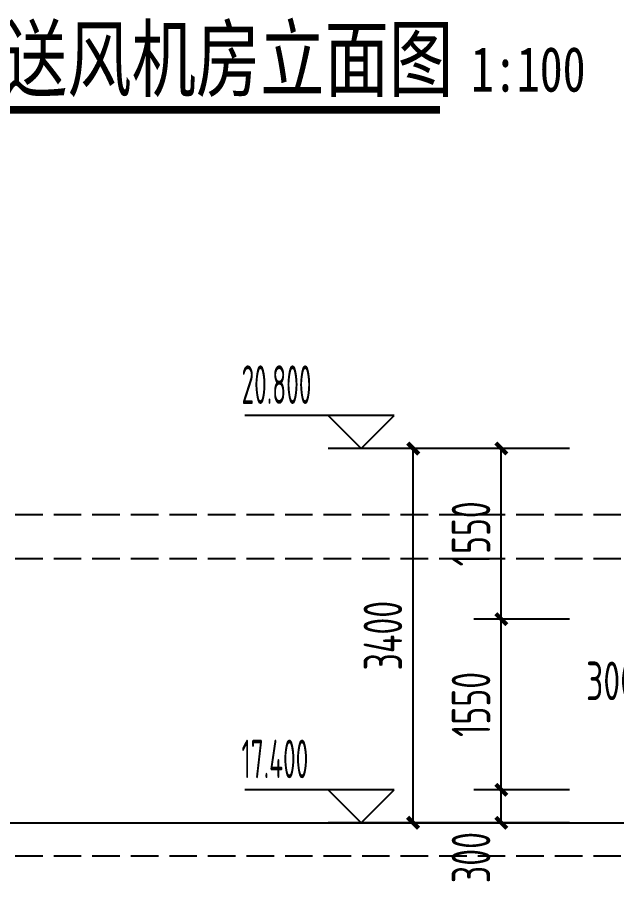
# Model space of a CAD drawing. Extents: x -863035 to 270371, y -8918 to 240488.
# Drawn here: x -38496 to -33060, y 128301 to 136328 of the extents above; entities that cross this region are included whole.
import ezdxf

# ---------------------------------------------------------------- set-up
doc = ezdxf.new("R2010")
doc.units = 0
doc.header["$LTSCALE"] = 1000
doc.header["$MEASUREMENT"] = 0
doc.linetypes.add('109-34 轴网$0$L1$0$$AUDIT_BAD_LTYPE1', pattern=[0])
doc.linetypes.add('DASH', pattern=[0.35, 0.25, -0.1])
for name, color, linetype in [('01-标注_尺寸', 124, 'Continuous'), ('01-标注_标高', 200, 'Continuous'), ('02-TEXT_标注', 130, 'Continuous'), ('A-C_窗', 140, 'Continuous'), ('DIM_SYMB', 3, 'Continuous'), ('E-立面轮廓', 241, 'Continuous')]:
    doc.layers.add(name, color=color, linetype=linetype)
doc.layers.add('04-不打印_辅助线', color=165, linetype='Continuous', plot=False)
doc.styles.add('_TCH_DIM', font='ROS1', dxfattribs={"width": 0.75, "bigfont": 'JD'})
doc.styles.add('_TCH_DIM_T3', font='ROS1', dxfattribs={"width": 0.75, "bigfont": 'JD'})
doc.styles.get("Standard").update_dxf_attribs({"font": 'STXIHEI.TTF', "width": 0.75})
doc.dimstyles.new('_TCH_ARCH&&100', dxfattribs={"dimtxt": 350, "dimasz": 100, "dimexe": 250, "dimexo": 300, "dimgap": 100, "dimtad": 1, "dimdec": 0, "dimzin": 0, "dimdsep": 46, "dimtxsty": '_TCH_DIM_T3', "dimblk": 'ARCHTICK', "dimcen": 0.09, "dimclrt": 7, "dimazin": 2, "dimtfac": 1, "dimtdec": 0, "dimtix": 1, "dimtmove": 2, "dimatfit": 3, "dimfxl": 0, "dimtolj": 1, "dimtzin": 0, "dimarcsym": 0})

# ---------------------------------------------------------------- blocks, each defined once
blk = doc.blocks.new('_ArchTick')
at = {"color": 0, "linetype": 'ByBlock', "const_width": 0.4}
blk.add_lwpolyline([(-0.5, -0.5), (0.5, 0.5)], dxfattribs=at)
blk = doc.blocks.new('*D2450')
at = {"layer": '01-标注_尺寸', "color": 0, "linetype": '109-34 轴网$0$L1$0$$AUDIT_BAD_LTYPE1', "lineweight": -2, "transparency": 16777216}
for p, q in [((74061.4, 243779), (73192.2, 243779)), ((73442.2, 240379), (73442.2, 243779)), ((74061.4, 240379), (73192.2, 240379))]:
    blk.add_line(p, q, dxfattribs=at)
at = {"layer": 'Defpoints', "color": 0, "linetype": '109-34 轴网$0$L1$0$$AUDIT_BAD_LTYPE1', "transparency": 16777216}
for p in [(73442.2, 243779), (74361.4, 243779), (74361.4, 240379)]:
    blk.add_point(p, dxfattribs=at)
at = {"layer": '01-标注_尺寸', "color": 0, "linetype": '109-34 轴网$0$L1$0$$AUDIT_BAD_LTYPE1', "lineweight": -2, "transparency": 16777216, "xscale": 100, "yscale": 100, "zscale": 100}
for p, rotation in [((73442.2, 243779), 90), ((73442.2, 240379), 270)]:
    blk.add_blockref('_ArchTick', p, dxfattribs=dict(at, rotation=rotation))
at = {"layer": '01-标注_尺寸', "color": 7, "linetype": '109-34 轴网$0$L1$0$$AUDIT_BAD_LTYPE1', "transparency": 16777216, "insert": (73167.2, 242079), "char_height": 350, "attachment_point": 5, "rotation": 90, "style": '_TCH_DIM_T3'}
blk.add_mtext('\\A1;3400', dxfattribs=at)
blk = doc.blocks.new('*D2451')
at = {"layer": '01-标注_尺寸', "color": 0, "linetype": '109-34 轴网$0$L1$0$$AUDIT_BAD_LTYPE1', "lineweight": -2, "transparency": 16777216}
for p, q in [((74861.4, 240679), (73992.2, 240679)), ((74242.2, 240379), (74242.2, 240679)), ((74861.4, 240379), (73992.2, 240379))]:
    blk.add_line(p, q, dxfattribs=at)
at = {"layer": 'Defpoints', "color": 0, "linetype": '109-34 轴网$0$L1$0$$AUDIT_BAD_LTYPE1', "transparency": 16777216}
for p in [(74242.2, 240679), (75161.4, 240679), (75161.4, 240379)]:
    blk.add_point(p, dxfattribs=at)
at = {"layer": '01-标注_尺寸', "color": 0, "linetype": '109-34 轴网$0$L1$0$$AUDIT_BAD_LTYPE1', "lineweight": -2, "transparency": 16777216, "xscale": 100, "yscale": 100, "zscale": 100}
for p, rotation in [((74242.2, 240679), 90), ((74242.2, 240379), 270)]:
    blk.add_blockref('_ArchTick', p, dxfattribs=dict(at, rotation=rotation))
at = {"layer": '01-标注_尺寸', "color": 7, "linetype": '109-34 轴网$0$L1$0$$AUDIT_BAD_LTYPE1', "transparency": 16777216, "insert": (73967.2, 240063), "char_height": 350, "attachment_point": 5, "rotation": 90, "style": '_TCH_DIM_T3'}
blk.add_mtext('\\A1;300', dxfattribs=at)
blk = doc.blocks.new('*D2452')
at = {"layer": '01-标注_尺寸', "color": 0, "linetype": '109-34 轴网$0$L1$0$$AUDIT_BAD_LTYPE1', "lineweight": -2, "transparency": 16777216}
for p, q in [((74861.4, 242229), (73992.2, 242229)), ((74242.2, 240679), (74242.2, 242229)), ((74861.4, 240679), (73992.2, 240679))]:
    blk.add_line(p, q, dxfattribs=at)
at = {"layer": 'Defpoints', "color": 0, "linetype": '109-34 轴网$0$L1$0$$AUDIT_BAD_LTYPE1', "transparency": 16777216}
for p in [(74242.2, 242229), (75161.4, 242229), (75161.4, 240679)]:
    blk.add_point(p, dxfattribs=at)
at = {"layer": '01-标注_尺寸', "color": 0, "linetype": '109-34 轴网$0$L1$0$$AUDIT_BAD_LTYPE1', "lineweight": -2, "transparency": 16777216, "xscale": 100, "yscale": 100, "zscale": 100}
for p, rotation in [((74242.2, 242229), 90), ((74242.2, 240679), 270)]:
    blk.add_blockref('_ArchTick', p, dxfattribs=dict(at, rotation=rotation))
at = {"layer": '01-标注_尺寸', "color": 7, "linetype": '109-34 轴网$0$L1$0$$AUDIT_BAD_LTYPE1', "transparency": 16777216, "insert": (73967.2, 241454), "char_height": 350, "attachment_point": 5, "rotation": 90, "style": '_TCH_DIM_T3'}
blk.add_mtext('\\A1;1550', dxfattribs=at)
blk = doc.blocks.new('*D2453')
at = {"layer": '01-标注_尺寸', "color": 0, "linetype": '109-34 轴网$0$L1$0$$AUDIT_BAD_LTYPE1', "lineweight": -2, "transparency": 16777216}
for p, q in [((74861.4, 243779), (73992.2, 243779)), ((74242.2, 242229), (74242.2, 243779)), ((74861.4, 242229), (73992.2, 242229))]:
    blk.add_line(p, q, dxfattribs=at)
at = {"layer": 'Defpoints', "color": 0, "linetype": '109-34 轴网$0$L1$0$$AUDIT_BAD_LTYPE1', "transparency": 16777216}
for p in [(74242.2, 243779), (75161.4, 243779), (75161.4, 242229)]:
    blk.add_point(p, dxfattribs=at)
at = {"layer": '01-标注_尺寸', "color": 0, "linetype": '109-34 轴网$0$L1$0$$AUDIT_BAD_LTYPE1', "lineweight": -2, "transparency": 16777216, "xscale": 100, "yscale": 100, "zscale": 100}
for p, rotation in [((74242.2, 243779), 90), ((74242.2, 242229), 270)]:
    blk.add_blockref('_ArchTick', p, dxfattribs=dict(at, rotation=rotation))
at = {"layer": '01-标注_尺寸', "color": 7, "linetype": '109-34 轴网$0$L1$0$$AUDIT_BAD_LTYPE1', "transparency": 16777216, "insert": (73967.2, 243004), "char_height": 350, "attachment_point": 5, "rotation": 90, "style": '_TCH_DIM_T3'}
blk.add_mtext('\\A1;1550', dxfattribs=at)
blk = doc.blocks.new('*D1624')
at = {"layer": '01-标注_尺寸', "color": 0, "lineweight": -2, "transparency": 16777216}
for p, q in [((-32787.7, 130470.8), (-32787.7, 129778.3)), ((-32487.7, 130470.8), (-32487.7, 129778.3)), ((-32787.7, 130028.3), (-32487.7, 130028.3))]:
    blk.add_line(p, q, dxfattribs=at)
at = {"layer": 'Defpoints', "color": 0, "transparency": 16777216}
for p in [(-32787.7, 130770.8), (-32487.7, 130770.8), (-32487.7, 130028.3)]:
    blk.add_point(p, dxfattribs=at)
at = {"layer": '01-标注_尺寸', "color": 0, "lineweight": -2, "transparency": 16777216, "xscale": 100, "yscale": 100, "zscale": 100, "rotation": 180}
blk.add_blockref('_ArchTick', (-32787.7, 130028.3), dxfattribs=at)
at = {"layer": '01-标注_尺寸', "color": 0, "lineweight": -2, "transparency": 16777216, "xscale": 100, "yscale": 100, "zscale": 100}
blk.add_blockref('_ArchTick', (-32487.7, 130028.3), dxfattribs=at)
at = {"layer": '01-标注_尺寸', "color": 7, "transparency": 16777216, "insert": (-33103.7, 130303.3), "char_height": 350, "attachment_point": 5, "style": '_TCH_DIM_T3'}
blk.add_mtext('\\A1;300', dxfattribs=at)
blk = doc.blocks.new('jdpqwjdalksjds')
at = {"layer": '01-标注_标高'}
for p, q in [((73269.9, 244079), (71913.3, 244079)), ((72969.9, 243779), (72669.9, 244079)), ((72969.9, 243779), (73269.9, 244079)), ((73690.2, 243779), (72669.9, 243779)), ((73269.9, 240679), (71913.3, 240679)), ((72969.9, 240379), (72669.9, 240679)), ((72969.9, 240379), (73269.9, 240679)), ((73690.2, 240379), (72669.9, 240379))]:
    blk.add_line(p, q, dxfattribs=at)
at = {"layer": '02-TEXT_标注', "style": '_TCH_DIM', "width": 0.5625}
for s, p in [('20.800', (71883.3, 244184)), ('17.400', (71883.3, 240784))]:
    blk.add_text(s, height=350, dxfattribs=at).set_placement(p)
at = {"layer": '01-标注_尺寸', "linetype": '109-34 轴网$0$L1$0$$AUDIT_BAD_LTYPE1'}
for p1, p2, picture, middle in [((74361.4, 240379), (74361.4, 243779), '*D2450', (73167.2, 242079)), ((75161.4, 242229), (75161.4, 243779), '*D2453', (73967.2, 243004)), ((75161.4, 240679), (75161.4, 242229), '*D2452', (73967.2, 241454))]:
    dim = blk.add_aligned_dim(p1=p1, p2=p2, distance=919.1, dimstyle='_TCH_ARCH&&100', dxfattribs=at)
    dim.commit()
    dim.dimension.update_dxf_attribs({"geometry": picture, "text_midpoint": middle})
dim = blk.add_linear_dim(base=(74242.2, 240679), p1=(75161.4, 240379), p2=(75161.4, 240679), angle=90, dimstyle='_TCH_ARCH&&100', dxfattribs=at)
dim.commit()
dim.dimension.update_dxf_attribs({"geometry": '*D2451', "text_midpoint": (73967.2, 240063), "dimtype": 161})

msp = doc.modelspace()

# ---------------------------------------------------------------- linework, layer by layer
at = {"layer": '04-不打印_辅助线', "linetype": 'DASH'}
for p, q in [((-57068.7, 131814.3), (-12122.7, 131814.3)), ((-57068.7, 131414.3), (-12122.7, 131414.3))]:
    msp.add_line(p, q, dxfattribs=at)
at = {"layer": 'A-C_窗', "linetype": 'DASH'}
msp.add_line((-57068.7, 128714.3), (-12122.7, 128714.3), dxfattribs=at)
at = {"layer": 'DIM_SYMB', "const_width": 70}
msp.add_lwpolyline([(-43301.4, 135491.6), (-34660, 135491.6)], dxfattribs=at)
at = {"layer": 'E-立面轮廓'}
msp.add_line((-57068.7, 129014.3), (-12122.7, 129014.3), dxfattribs=at)

# ---------------------------------------------------------------- block references
at = {"linetype": '109-34 轴网$0$L1$0$$AUDIT_BAD_LTYPE1'}
msp.add_blockref('jdpqwjdalksjds', (-108347, -111364.7), dxfattribs=at)

# ---------------------------------------------------------------- texts
at = {"layer": '02-TEXT_标注', "width": 0.75}
for s, height, p in [('屋顶楼梯间、加压送风机房立面图', 570.852, (-43301.4, 135669.3)), ('1:100', 407.75, (-34380, 135656.3))]:
    msp.add_text(s, height=height, dxfattribs=at).set_placement(p)

# ---------------------------------------------------------------- dimensions: what is measured, and where the dimension line sits
at = {"layer": '01-标注_尺寸'}
dim = msp.add_linear_dim(base=(-32487.7, 130028.3), p1=(-32787.7, 130770.8), p2=(-32487.7, 130770.8), angle=0, dimstyle='_TCH_ARCH&&100', dxfattribs=at)
dim.commit()
dim.dimension.update_dxf_attribs({"geometry": '*D1624', "text_midpoint": (-33103.7, 130303.3), "dimtype": 161})

doc.saveas('drawing.dxf')
